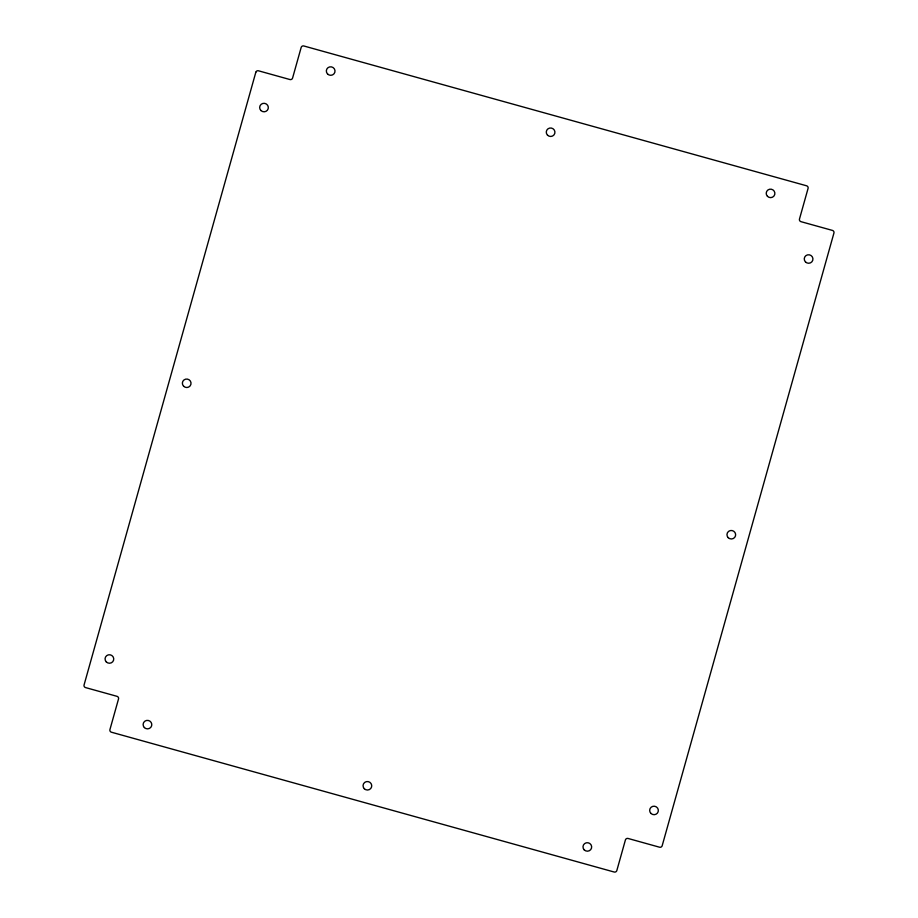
<?xml version="1.0" encoding="UTF-8"?>
<svg xmlns="http://www.w3.org/2000/svg" width="918" height="918" viewBox="0 0 918 918"><rect width="100%" height="100%" fill="white"/><g stroke="black" fill="none" stroke-linecap="round" stroke-linejoin="round"><path stroke-width="1.38" d="M255.824 72.258L84.066 684.966A2.169 2.123 13.2 0 0 85.581 687.593L116.999 696.326A2.169 2.123 13.2 0 1 118.525 698.954L109.93 729.592A2.169 2.123 13.2 0 0 111.457 732.22L614.165 872.02A2.169 2.123 13.2 0 0 616.827 870.562L625.422 839.924A2.169 2.123 13.2 0 1 628.084 838.467L659.503 847.199A2.169 2.123 13.2 0 0 662.176 845.742L833.934 233.034A2.169 2.123 13.2 0 0 832.419 230.407L801.001 221.674A2.169 2.123 13.2 0 1 799.475 219.046L808.07 188.408A2.169 2.123 13.2 0 0 806.543 185.78L303.835 45.98A2.169 2.123 13.2 0 0 301.173 47.438L292.578 78.076A2.169 2.123 13.2 0 1 289.916 79.533L258.497 70.801A2.169 2.123 13.2 0 0 255.824 72.258M584.238 849.896A4.349 4.246 13.2 0 0 591.513 848.106A4.349 4.246 13.2 0 0 586.223 842.827A4.349 4.246 13.2 0 0 584.238 849.896M144.367 727.572A4.349 4.246 13.2 0 0 151.642 725.782A4.349 4.246 13.2 0 0 146.352 720.492A4.349 4.246 13.2 0 0 144.367 727.572M364.308 788.734A4.349 4.246 13.2 0 0 371.583 786.944A4.349 4.246 13.2 0 0 366.293 781.654A4.349 4.246 13.2 0 0 364.308 788.734M650.919 813.405A4.349 4.246 13.2 0 0 658.195 811.615A4.349 4.246 13.2 0 0 652.905 806.325A4.349 4.246 13.2 0 0 650.919 813.405M728.215 537.684A4.349 4.246 13.2 0 0 735.49 535.894A4.349 4.246 13.2 0 0 730.2 530.604A4.349 4.246 13.2 0 0 728.215 537.684M805.511 261.963A4.349 4.246 13.2 0 0 812.786 260.173A4.349 4.246 13.2 0 0 807.496 254.883A4.349 4.246 13.2 0 0 805.511 261.963M106.316 661.947A4.349 4.246 13.2 0 0 113.591 660.157A4.349 4.246 13.2 0 0 108.301 654.867A4.349 4.246 13.2 0 0 106.316 661.947M183.611 386.226A4.349 4.246 13.2 0 0 190.887 384.435A4.349 4.246 13.2 0 0 185.597 379.157A4.349 4.246 13.2 0 0 183.611 386.226M260.907 110.504A4.349 4.246 13.2 0 0 268.182 108.714A4.349 4.246 13.2 0 0 262.892 103.436A4.349 4.246 13.2 0 0 260.907 110.504M767.459 196.337A4.349 4.246 13.2 0 0 774.735 194.547A4.349 4.246 13.2 0 0 769.445 189.269A4.349 4.246 13.2 0 0 767.459 196.337M327.588 74.014A4.349 4.246 13.2 0 0 334.863 72.224A4.349 4.246 13.2 0 0 329.573 66.934A4.349 4.246 13.2 0 0 327.588 74.014M547.518 135.175A4.349 4.246 13.2 0 0 554.793 133.385A4.349 4.246 13.2 0 0 549.503 128.107A4.349 4.246 13.2 0 0 547.518 135.175"/></g></svg>
